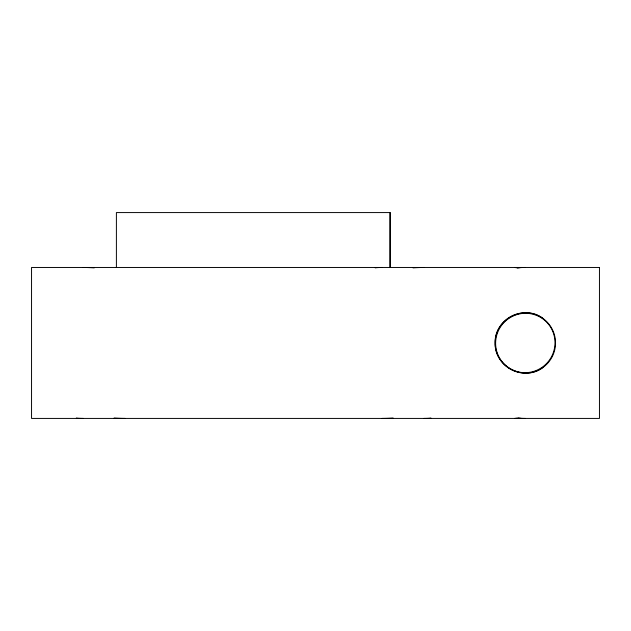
<?xml version="1.0" encoding="UTF-8"?>
<svg xmlns="http://www.w3.org/2000/svg" width="631" height="631" viewBox="0 0 631 631"><rect width="100%" height="100%" fill="white"/><g stroke="black" fill="none" stroke-linecap="round" stroke-linejoin="round"><path stroke-width="0.95" d="M543.094 367.368C524.542 382.141 494.112 366.635 495.154 342.948C494.112 319.262 524.542 303.756 543.094 318.521M514.644 418.424L517.452 418.014L521.348 418.424M514.644 267.465L517.452 267.883L521.348 267.465M390.1 212.576L390.1 267.465L390.124 212.576L116.396 212.576L116.396 267.465M525.347 418.424A75.475 75.475 0 0 1 518.327 418.101M517.452 267.883A75.475 75.475 0 0 1 525.347 267.465M413.005 267.875A29.846 2.958 -5.7 0 1 423.953 267.473M430.91 418.006A29.846 2.958 5.7 0 1 423.953 418.408M375.208 267.875A29.846 2.958 5.7 0 1 382.165 267.473M393.121 418.006A29.846 2.958 -5.7 0 1 382.165 418.408M83.292 267.473A29.846 2.958 5.7 0 1 94.24 267.875M83.292 418.408A29.846 2.958 -5.7 0 1 76.335 418.006M125.08 418.408A29.846 2.958 5.7 0 1 114.124 418.006M599.45 267.465L31.55 267.465L31.55 418.424L599.45 418.424L599.45 267.465M506.346 366.406A30.193 30.193 0 0 0 555.162 347.673A30.193 30.193 0 0 0 514.525 314.759A30.193 30.193 0 0 0 506.346 366.406M532.856 371.635A29.831 29.554 -45 0 0 546.399 321.889A29.831 29.554 -45 0 0 496.66 335.432A29.831 29.554 -45 0 0 532.856 371.635"/></g></svg>
